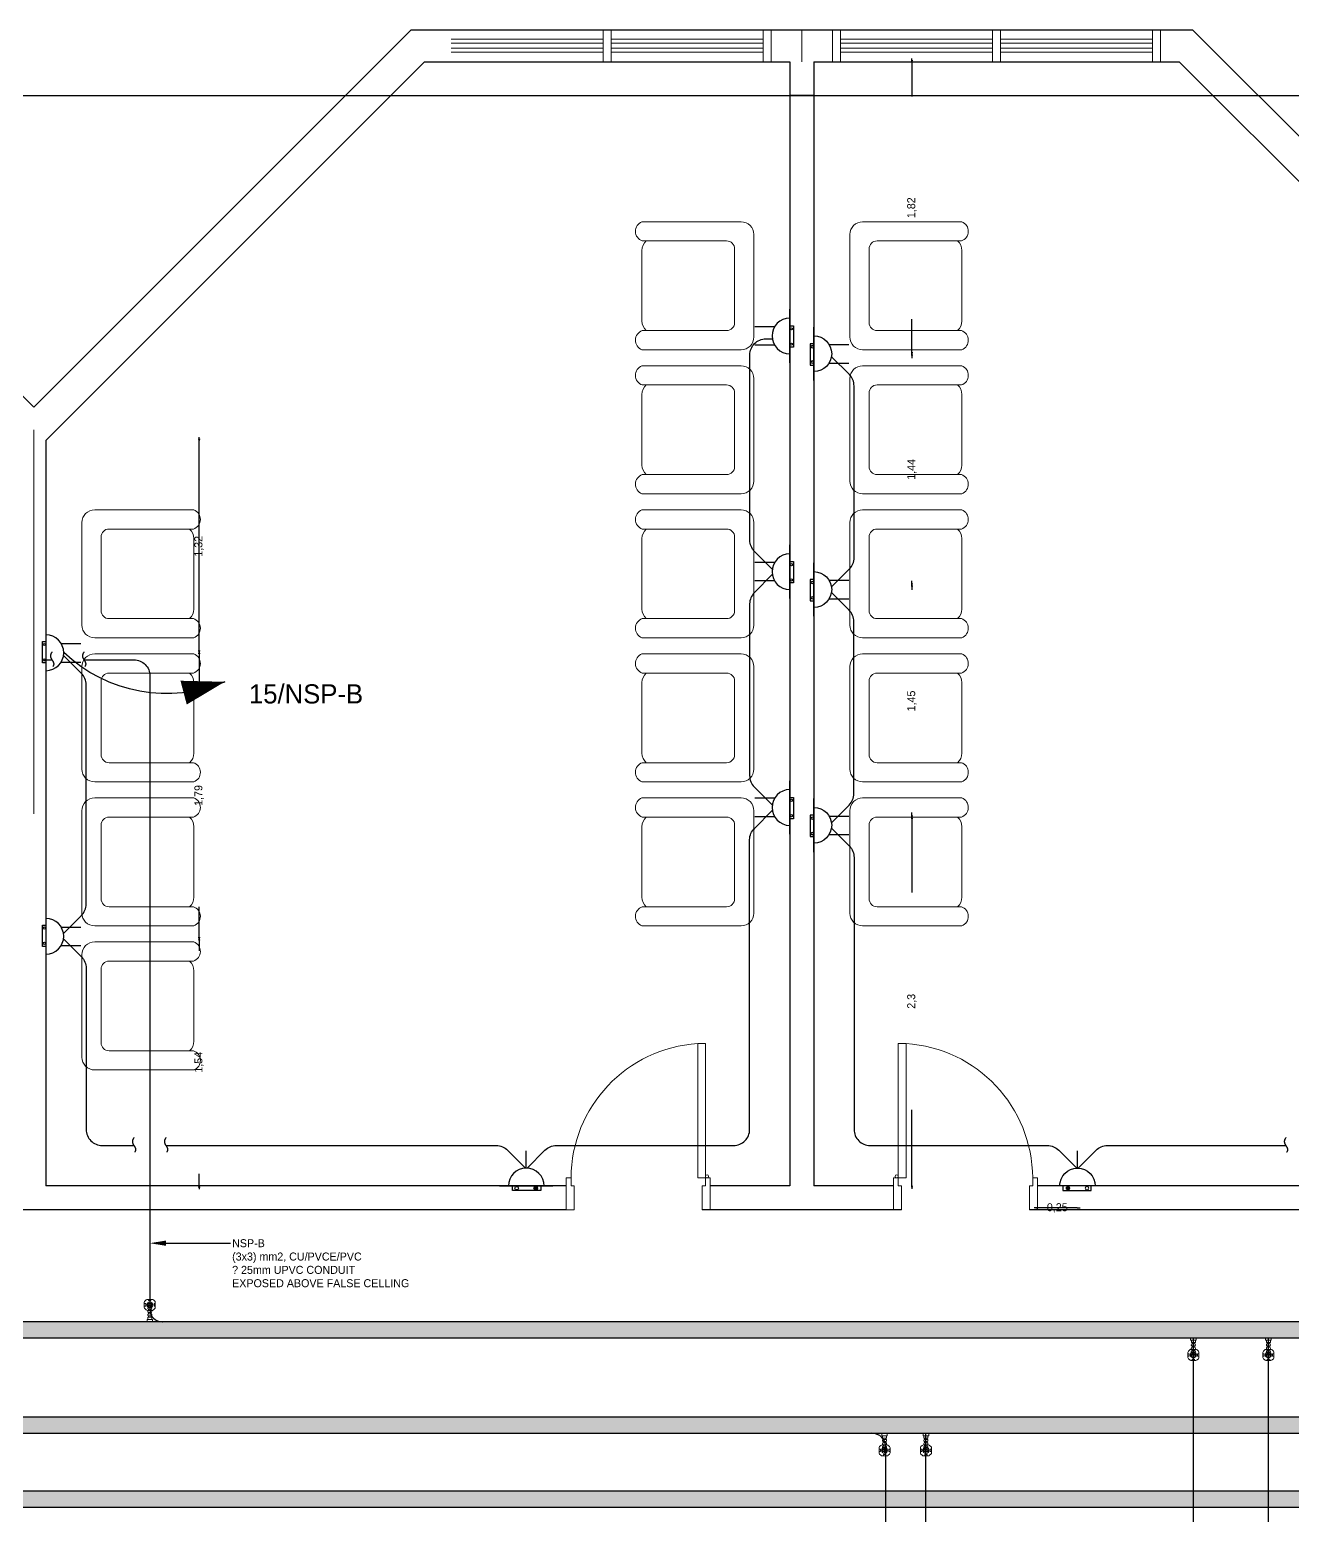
# Model space of a CAD drawing. Extents: x -1451 to 148, y -12854 to 856.
# Drawn here: x 36.57 to 44.47, y 368.22 to 377.5 of the extents above; entities that cross this region are included whole.
import ezdxf
from ezdxf import colors
from ezdxf.entities.mleader import LeaderData, LeaderLine
from ezdxf.enums import TextEntityAlignment as Align
from ezdxf.math import Vec2, Vec3

# ---------------------------------------------------------------- set-up
doc = ezdxf.new("R2010")
doc.units = 0
doc.header["$LTSCALE"] = 0.15
doc.linetypes.add('CONTINOUS', pattern=[0])
doc.linetypes.add('HIDDEN', pattern=[0.375, 0.25, -0.125])
doc.layers.get('0').update_dxf_attribs({"color": 252})
doc.layers.get('Defpoints').update_dxf_attribs({"color": 252})
for name, color, linetype in [('0 BDH', 252, 'Continuous'), ('0 NORMAL WIRING', 252, 'Continuous'), ('0 sockets', 252, 'Continuous'), ('0 TRATS', 252, 'Continuous'), ('0 WIRING 3', 4, 'Continuous'), ('AUTOINCR', 7, 'Continuous'), ('bound', 252, 'Continuous'), ('CPTOOLS-TRAY', 1, 'Continuous'), ('E-SOCK', 2, 'Continuous'), ('TEXT', 3, 'Continuous'), ('WIRING', 4, 'Continuous')]:
    doc.layers.add(name, color=color, linetype=linetype)
for name, color, linetype, lineweight in [('0 DIM', 6, 'Continuous', 5), ('0 LEGEND', 140, 'Continuous', 0), ('anal', 252, 'Continuous', 20), ('DOOR', 252, 'Continuous', 20), ('EL-PULL BOX-50', 3, 'Continuous', 0), ('FUR', 252, 'Continuous', 9), ('TMG-LC-ACCEORISE', 1, 'Continuous', 0), ('wall', 252, 'Continuous', 30)]:
    doc.layers.add(name, color=color, linetype=linetype, lineweight=lineweight)
doc.dimstyles.new('ISO-25', dxfattribs={"dimtxt": 0.05, "dimasz": 0.01, "dimexe": 0, "dimexo": 0, "dimtad": 0, "dimtoh": 1, "dimtxsty": 'Standard', "dimblk": 'CLOSED', "dimcen": 2.5, "dimse1": 1, "dimse2": 1, "dimclrd": 1, "dimadec": 0, "dimazin": 0, "dimtfac": 1, "dimtix": 1, "dimtmove": 1, "dimatfit": 0, "dimfxl": 1, "dimarcsym": 0})

# ---------------------------------------------------------------- blocks, each defined once
blk = doc.blocks.new('SEAT02')
at = {"layer": 'FUR'}
for p, q in [((0.7, 0.4), (0.08, 0.4)), ((0, 0.32), (0, -0.32)), ((0.6972, 0.28), (0.17, 0.28)), ((0.12, 0.23), (0.12, -0.23)), ((0.7, -0.22), (0.7, 0.22)), ((0.17, -0.28), (0.6972, -0.28)), ((0.08, -0.4), (0.7, -0.4))]:
    blk.add_line(p, q, dxfattribs=at)
for centre, radius, start, end in [((0.08, 0.32), 0.08, 90, 180), ((0.6766, 0.3405), 0.0639, 288.85615, 68.50245), ((0.17, 0.23), 0.05, 90, 180), ((0.62, 0.22), 0.08, 0, 48.59038), ((0.17, -0.23), 0.05, 180, 270), ((0.62, -0.22), 0.08, 311.40962, 0), ((0.08, -0.32), 0.08, 180, 270), ((0.6766, -0.3405), 0.0639, 291.49755, 71.14385)]:
    blk.add_arc(centre, radius, start, end, dxfattribs=at)
blk = doc.blocks.new('D90')
at = {"layer": 'DOOR'}
for points in [[(0.03, 0.2), (0.03, 1.04), (0.0783, 1.04), (0.0783, 0.2)], [(0.03, 0.2), (0, 0.2), (0, 0), (0.05, 0), (0.05, 0.15), (0.03, 0.15)], [(0.87, 0.2), (0.9, 0.2), (0.9, 0), (0.85, 0), (0.85, 0.15), (0.87, 0.15)]]:
    blk.add_lwpolyline(points, close=True, dxfattribs=at)
blk.add_circle((0.02, 0.21), 0.01, dxfattribs=at)
blk.add_arc((0.0251, 0.1967), 0.8449, 0.22177, 86.38894, dxfattribs=at)
blk = doc.blocks.new('ARCH')
at = {"layer": 'anal'}
for p, q in [((39.2082, 377.44), (40.1582, 377.44)), ((40.1582, 377.5), (40.1582, 377.3)), ((40.2082, 377.5), (40.2082, 377.3)), ((40.2082, 377.44), (41.1582, 377.44)), ((41.1582, 377.5), (41.1582, 377.3)), ((41.2082, 377.5), (41.5918, 377.5)), ((41.2082, 377.4), (41.2082, 377.5)), ((41.4, 377.5), (41.4, 377.3)), ((41.5918, 377.4), (41.5918, 377.5)), ((41.6418, 377.5), (41.6418, 377.3)), ((42.5918, 377.44), (41.6418, 377.44)), ((42.5918, 377.5), (42.5918, 377.3)), ((42.6418, 377.5), (42.6418, 377.3)), ((43.5918, 377.44), (42.6418, 377.44)), ((43.5918, 377.5), (43.5918, 377.3)), ((43.6418, 377.4), (43.6418, 377.5)), ((39.2082, 377.415), (40.1582, 377.415)), ((39.2082, 377.385), (40.1582, 377.385)), ((39.2082, 377.36), (40.1582, 377.36)), ((40.2082, 377.415), (41.1582, 377.415)), ((40.2082, 377.385), (41.1582, 377.385)), ((40.2082, 377.36), (41.1582, 377.36)), ((41.1582, 377.4), (41.1582, 377.3)), ((41.2082, 377.4), (41.2082, 377.3)), ((41.5918, 377.4), (41.5918, 377.3)), ((42.5918, 377.415), (41.6418, 377.415)), ((41.6418, 377.4), (41.6418, 377.3)), ((42.5918, 377.385), (41.6418, 377.385)), ((42.5918, 377.36), (41.6418, 377.36)), ((43.5918, 377.415), (42.6418, 377.415)), ((43.5918, 377.385), (42.6418, 377.385)), ((43.5918, 377.36), (42.6418, 377.36)), ((43.5918, 377.4), (43.5918, 377.3)), ((43.6418, 377.4), (43.6418, 377.3)), ((36.6, 372.6), (36.6, 375)), ((36.6, 372.6), (36.6, 375)), ((36.6, 372.6), (36.6, 375)), ((36.6, 372.6), (36.6, 375)), ((36.6, 372.6), (36.6, 375)), ((36.6, 372.6), (36.6, 375)), ((36.6, 372.6), (36.6, 375)), ((36.6, 372.6), (36.6, 375)), ((36.6, 372.6), (36.6, 375)), ((36.6, 372.6), (36.6, 375)), ((36.6, 372.6), (36.6, 375)), ((36.6, 372.6), (36.6, 375)), ((36.6, 372.6), (36.6, 375)), ((36.6, 372.6), (36.6, 375)), ((36.6, 372.6), (36.6, 375)), ((36.6, 372.6), (36.6, 375)), ((36.6, 372.6), (36.6, 375)), ((36.6, 372.6), (36.6, 375))]:
    blk.add_line(p, q, dxfattribs=at)
at = {"layer": 'bound', "color": 2}
blk.add_lwpolyline([(91.9019, 377.3479), (94.4258, 377.3479), (94.4258, 312.7217), (-14.9939, 312.7217), (-14.9939, 377.0896), (94.6391, 377.0896)], dxfattribs=at)
at = {"layer": 'wall'}
for p, q in [((34.2414, 377.5), (36.6, 375.1414)), ((36.6, 375.1414), (38.9586, 377.5)), ((38.9586, 377.5), (43.8414, 377.5)), ((43.8414, 377.5), (46.2, 375.1414)), ((36.675, 374.9336), (39.0414, 377.3)), ((39.0414, 377.3), (41.325, 377.3)), ((41.325, 377.3), (41.325, 370.275)), ((41.475, 377.3), (41.475, 370.275)), ((41.475, 377.3), (43.7586, 377.3)), ((43.7586, 377.3), (46.125, 374.9336)), ((36.675, 374.9336), (36.675, 370.275)), ((39.9273, 370.275), (36.675, 370.275)), ((41.325, 370.275), (40.8273, 370.275)), ((41.9727, 370.275), (41.475, 370.275)), ((46.125, 370.275), (42.8727, 370.275)), ((39.9273, 370.125), (30.8727, 370.125)), ((42.0227, 370.125), (40.7773, 370.125)), ((46.275, 370.125), (42.8227, 370.125))]:
    blk.add_line(p, q, dxfattribs=at)
at = {"layer": 'DOOR', "xscale": -1, "rotation": 359.9999999991272}
blk.add_blockref('D90', (40.8273, 370.125), dxfattribs=at)
at = {"layer": 'DOOR'}
blk.add_blockref('D90', (41.9727, 370.125), dxfattribs=at)
at = {"layer": 'wall', "xscale": -1}
for p in [(41.1, 375.9), (41.1, 375), (41.1, 374.1), (41.1, 373.2), (41.1, 372.3)]:
    blk.add_blockref('SEAT02', p, dxfattribs=at)
at = {"layer": 'wall'}
for p in [(41.7, 375.9), (41.7, 375), (36.9, 374.1), (41.7, 374.1), (36.9, 373.2), (41.7, 373.2), (36.9, 372.3), (41.7, 372.3), (36.9, 371.4)]:
    blk.add_blockref('SEAT02', p, dxfattribs=at)
blk = doc.blocks.new('*U292')
at = {"linetype": 'ByBlock'}
h = blk.add_hatch(dxfattribs=at)
h.set_pattern_fill('ANGLE', color=2)
h.set_pattern_definition([(0, (-301.6926, 2.516), (0, 6.985), [5.08, -1.905]), (90, (-301.6926, 2.516), (-6.985, 4e-16), [5.08, -1.905])])
h.paths.add_polyline_path([(87, -25, 1), (127, -25, 1)])
at = {"color": 6, "linetype": 'ByBlock'}
blk.add_lwpolyline([(-154, 0), (164, 0), (164, -52), (-154, -52)], close=True, dxfattribs=at)
for centre in [(-107, -25), (107, -25)]:
    blk.add_circle(centre, 20.1, dxfattribs=at)
at = {"layer": 'E-SOCK'}
for p, q in [((0, 200), (0, 395)), ((-300, 0), (300, 0))]:
    blk.add_line(p, q, dxfattribs=at)
blk.add_arc((0, 0), 200, 0, 180, dxfattribs=at)
blk = doc.blocks.new('s')
at = {"layer": '0 BDH', "linetype": 'ByBlock'}
h = blk.add_hatch(dxfattribs=at)
h.set_pattern_fill('ANGLE', color=2)
h.set_pattern_definition([(0, (-147.759, -393.318), (0, 6.985), [5.08, -1.905]), (90, (-147.759, -393.318), (-6.985, 4e-16), [5.08, -1.905])])
h.paths.add_polyline_path([(0.073, 0.002, 1), (0.054, 0.002, 1)])
at = {"layer": '0 BDH', "color": 6, "linetype": 'ByBlock'}
blk.add_lwpolyline([(-0.089, 0.015), (0.089, 0.015), (0.089, -0.015), (-0.089, -0.015)], close=True, dxfattribs=at)
for centre in [(-0.064, 0.002), (0.064, 0.002)]:
    blk.add_circle(centre, 0.00918, dxfattribs=at)
blk = doc.blocks.new('*U276')
at = {"layer": 'E-SOCK'}
for p, q in [((-0.077, -0.021), (-0.077, 0.142)), ((0.077, -0.021), (0.077, 0.142)), ((-0.223, -0.149), (0.223, -0.149))]:
    blk.add_line(p, q, dxfattribs=at)
blk.add_arc((0, -0.149), 0.149, 0, 180, dxfattribs=at)
at = {"layer": '0 BDH', "color": 6, "linetype": 'ByBlock'}
blk.add_blockref('s', (-0.005, -0.163), dxfattribs=at)
blk = doc.blocks.new('*U64')
at = {"transparency": 33554687}
blk.add_line((-558.4, 70.7), (-626.2, 129.6), dxfattribs=at)
blk.add_lwpolyline([(-626.2, 129.6, 0, 96, 0), (-492.9, 30.1, 96, 96, 0)], format="xyseb", dxfattribs=at)
at = {"ltscale": 0.2, "transparency": 33554687}
blk.add_arc((-214.3, 542.2), 583, 225.05092, 291.56782, dxfattribs=at)
blk = doc.blocks.new('N')
at = {"layer": 'TEXT', "transparency": 33554687, "xscale": -0.0016, "yscale": 0.0016, "zscale": 0.0016, "rotation": 68.01807446485657}
blk.add_blockref('*U64', (0, 0), dxfattribs=at)
blk = doc.blocks.new('*U207')
at = {"layer": 'CPTOOLS-TRAY'}
h = blk.add_hatch(dxfattribs=at)
h.set_pattern_fill('HEX', color=0, scale=0.005)
h.paths.add_polyline_path([(0.05, 47.2034), (-0.05, 47.2034), (-0.05, 0), (0.05, 0)])
at = {"layer": 'CPTOOLS-TRAY', "color": 0}
blk.add_lwpolyline([(0.05, 47.2034), (-0.05, 47.2034), (-0.05, 0), (0.05, 0)], close=True, dxfattribs=at)
blk = doc.blocks.new('K7X7X1U5B4')
at = {"layer": '0 TRATS', "color": 0, "linetype": 'ByBlock', "rotation": 90}
blk.add_blockref('*U207', (64.2884, 368.3172), dxfattribs=at)
blk = doc.blocks.new('*U240')
at = {"layer": 'CPTOOLS-TRAY'}
h = blk.add_hatch(dxfattribs=at)
h.set_pattern_fill('HEX', color=0, scale=0.005)
h.paths.add_polyline_path([(0.05, 46.8494), (-0.05, 46.8494), (-0.05, 0), (0.05, 0)])
at = {"layer": 'CPTOOLS-TRAY', "color": 0}
blk.add_lwpolyline([(0.05, 46.8494), (-0.05, 46.8494), (-0.05, 0), (0.05, 0)], close=True, dxfattribs=at)
blk = doc.blocks.new('C5A2A8X4T8')
at = {"layer": '0 TRATS', "color": 0, "linetype": 'ByBlock', "rotation": 90}
blk.add_blockref('*U240', (63.5249, 368.7793), dxfattribs=at)
blk = doc.blocks.new('*U260')
at = {"layer": 'CPTOOLS-TRAY'}
h = blk.add_hatch(dxfattribs=at)
h.set_pattern_fill('HEX', color=0, scale=0.005)
h.paths.add_polyline_path([(0.05, 46.9048), (-0.05, 46.9048), (-0.05, 0), (0.05, 0)])
at = {"layer": 'CPTOOLS-TRAY', "color": 0}
blk.add_lwpolyline([(0.05, 46.9048), (-0.05, 46.9048), (-0.05, 0), (0.05, 0)], close=True, dxfattribs=at)
blk = doc.blocks.new('W2J0O4G0K3')
at = {"layer": '0 TRATS', "color": 0, "linetype": 'ByBlock', "rotation": 90}
blk.add_blockref('*U260', (63.1366, 369.3757), dxfattribs=at)
blk = doc.blocks.new('endtick', base_point=(-3267.27, -69559.4))
at = {"layer": 'WIRING', "color": 2, "linetype": 'HIDDEN'}
blk.add_spline([(-3267.27, -69509.4), (-3276.985, -69534.4), (-3267.27, -69559.4), (-3256.425, -69584.4), (-3267.27, -69609.4)], degree=3, dxfattribs=at)
blk = doc.blocks.new('JUNCTION BOX 2')
at = {"layer": 'TMG-LC-ACCEORISE', "color": 1, "ltscale": 0.4}
blk.add_lwpolyline([(-27, -85), (27, -85, 0.198912), (40, -79), (54, -66, 0.198912), (59, -53), (59, 2, 0.198912), (54, 15), (40, 28, 0.198912), (27, 34), (-27, 34, 0.198912), (-40, 28), (-54, 15, 0.198912), (-60, 2), (-60, -25), (-60, -53, 0.198912), (-54, -66), (-40, -79, 0.198912)], format="xyb", close=True, dxfattribs=at)
for points in [[(-14, 34), (12, 34), (12, 20), (-14, 20)], [(-60, -12), (-60, -39), (-45, -39), (-45, -12)], [(-14, -85), (12, -85), (12, -71), (-14, -71)], [(59, -12), (59, -39), (45, -39), (45, -12)]]:
    blk.add_lwpolyline(points, close=True, dxfattribs=at)
at = {"layer": 'TMG-LC-ACCEORISE', "color": 1}
for points in [[(0, 7), (0, -58)], [(-32, -25), (32, -25)]]:
    blk.add_lwpolyline(points, dxfattribs=at)
blk.add_circle((0, -25), 32.2, dxfattribs=at)
blk = doc.blocks.new('EMT CON. ADAPTER')
at = {"linetype": 'CONTINOUS'}
for points in [[(-60, 25), (-60, -25), (-30, -25), (-30, 25)], [(0, 35), (-30, 35), (-30, -35), (0, -35)]]:
    blk.add_lwpolyline(points, close=True, dxfattribs=at)
blk = doc.blocks.new('WERG')
at = {"layer": '0 LEGEND', "color": 1, "ltscale": 0.05}
for p, q in [((-43, 16), (-43, -16)), ((-27, 26), (-33, 26)), ((-17, 17), (0, 17)), ((-17, -16), (-17, 16)), ((-33, -26), (-27, -26)), ((-17, -17), (0, -17))]:
    blk.add_line(p, q, dxfattribs=at)
for centre, start, end in [((-33, 16), 90.0002, 180.0002), ((-27, 16), 0.0002, 90.0002), ((-33, -16), 180.0002, 270.0002), ((-27, -16), 270.0002, 0.0002)]:
    blk.add_arc(centre, 10, start, end, dxfattribs=at)
blk = doc.blocks.new('*U304')
at = {"layer": '0 LEGEND', "ltscale": 0.05}
for p in [(-189, 0), (-146, 0), (-103, 0), (-60, 0)]:
    blk.add_blockref('WERG', p, dxfattribs=at)
at = {"layer": '0 LEGEND', "ltscale": 0.05, "xscale": -1, "rotation": 180}
blk.add_blockref('EMT CON. ADAPTER', (0, 0), dxfattribs=at)
blk = doc.blocks.new('DD')
at = {"layer": 'EL-PULL BOX-50', "extrusion": (-3.54521e-15, -0.013854, 0.999904), "xscale": -0.002311763713811701, "yscale": 0.002311763713811701, "zscale": 0.002311763713811699, "rotation": 180}
blk.add_blockref('JUNCTION BOX 2', (0, 0.367, -0.001), dxfattribs=at)
at = {"layer": 'EL-PULL BOX-50', "xscale": -0.001964999156739888, "yscale": 0.001964999156739888, "zscale": 0.001964999156739888, "rotation": 90}
blk.add_blockref('*U304', (0, 0), dxfattribs=at)
blk = doc.blocks.new('_Closed')
at = {"color": 0, "linetype": 'ByBlock', "lineweight": -2}
for p, q in [((-1, 0.17), (0, 0)), ((-1, 0.17), (-1, -0.17)), ((0, 0), (-1, -0.17)), ((0, 0), (-1, 0))]:
    blk.add_line(p, q, dxfattribs=at)
blk = doc.blocks.new('*D386')
at = {"layer": '0 DIM', "color": 1, "linetype": 'ByBlock', "lineweight": -2, "transparency": 16777216}
for p, q in [((42.8627, 370.1375), (42.8527, 370.1375)), ((43.12, 370.1375), (42.8727, 370.1375)), ((43.13, 370.1375), (43.14, 370.1375))]:
    blk.add_line(p, q, dxfattribs=at)
at = {"layer": 'Defpoints', "color": 0, "linetype": 'ByBlock', "transparency": 16777216}
for p in [(42.8727, 370.275), (43.12, 370.2605), (42.8727, 370.1375)]:
    blk.add_point(p, dxfattribs=at)
at = {"layer": '0 DIM', "color": 1, "linetype": 'ByBlock', "lineweight": -2, "transparency": 16777216, "xscale": 0.01, "yscale": 0.01, "zscale": 0.01}
blk.add_blockref('_Closed', (42.8727, 370.1375), dxfattribs=at)
at = {"layer": '0 DIM', "color": 1, "linetype": 'ByBlock', "lineweight": -2, "transparency": 16777216, "xscale": 0.01, "yscale": 0.01, "zscale": 0.01, "rotation": 180}
blk.add_blockref('_Closed', (43.12, 370.1375), dxfattribs=at)
at = {"layer": '0 DIM', "color": 0, "linetype": 'ByBlock', "transparency": 16777216, "insert": (42.9963, 370.1375), "char_height": 0.05, "attachment_point": 5}
blk.add_mtext('0,25', dxfattribs=at)
blk = doc.blocks.new('*D387')
at = {"layer": '0 DIM', "color": 1, "linetype": 'ByBlock', "lineweight": -2, "transparency": 16777216}
for p, q in [((42.0881, 377.31), (42.0881, 377.32)), ((42.0881, 377.3), (42.0881, 377.0834)), ((42.0881, 375.4751), (42.0881, 375.6917)), ((42.0881, 375.4651), (42.0881, 375.4551))]:
    blk.add_line(p, q, dxfattribs=at)
at = {"layer": 'Defpoints', "color": 0, "linetype": 'ByBlock', "transparency": 16777216}
for p in [(41.475, 377.3), (42.0881, 377.3), (41.475, 375.4751)]:
    blk.add_point(p, dxfattribs=at)
at = {"layer": '0 DIM', "color": 1, "linetype": 'ByBlock', "lineweight": -2, "transparency": 16777216, "xscale": 0.01, "yscale": 0.01, "zscale": 0.01}
for p, rotation in [((42.0881, 377.3), 270), ((42.0881, 375.4751), 90)]:
    blk.add_blockref('_Closed', p, dxfattribs=dict(at, rotation=rotation))
at = {"layer": '0 DIM', "color": 0, "linetype": 'ByBlock', "transparency": 16777216, "insert": (42.0881, 376.3876), "char_height": 0.05, "attachment_point": 5, "rotation": 90}
blk.add_mtext('1,82', dxfattribs=at)
blk = doc.blocks.new('*D388')
at = {"layer": '0 DIM', "color": 1, "linetype": 'ByBlock', "lineweight": -2, "transparency": 16777216}
for p, q in [((42.0881, 375.4851), (42.0881, 375.4951)), ((42.0881, 375.4751), (42.0881, 375.4486)), ((42.0881, 374.0304), (42.0881, 374.0569)), ((42.0881, 374.0204), (42.0881, 374.0104))]:
    blk.add_line(p, q, dxfattribs=at)
at = {"layer": 'Defpoints', "color": 0, "linetype": 'ByBlock', "transparency": 16777216}
for p in [(41.475, 375.4751), (42.079, 374.0304), (42.0881, 374.0304)]:
    blk.add_point(p, dxfattribs=at)
at = {"layer": '0 DIM', "color": 1, "linetype": 'ByBlock', "lineweight": -2, "transparency": 16777216, "xscale": 0.01, "yscale": 0.01, "zscale": 0.01}
for p, rotation in [((42.0881, 375.4751), 270), ((42.0881, 374.0304), 90)]:
    blk.add_blockref('_Closed', p, dxfattribs=dict(at, rotation=rotation))
at = {"layer": '0 DIM', "color": 0, "linetype": 'ByBlock', "transparency": 16777216, "insert": (42.0881, 374.7527), "char_height": 0.05, "attachment_point": 5, "rotation": 90}
blk.add_mtext('1,44', dxfattribs=at)
blk = doc.blocks.new('*D389')
at = {"layer": '0 DIM', "color": 1, "linetype": 'ByBlock', "lineweight": -2, "transparency": 16777216}
for p, q in [((42.0881, 374.0404), (42.0881, 374.0504)), ((42.0881, 374.0304), (42.0881, 374.001)), ((42.0881, 372.58), (42.0881, 372.6093)), ((42.0881, 372.57), (42.0881, 372.56))]:
    blk.add_line(p, q, dxfattribs=at)
at = {"layer": 'Defpoints', "color": 0, "linetype": 'ByBlock', "transparency": 16777216}
for p in [(42.079, 374.0304), (41.9375, 372.58), (42.0881, 372.58)]:
    blk.add_point(p, dxfattribs=at)
at = {"layer": '0 DIM', "color": 1, "linetype": 'ByBlock', "lineweight": -2, "transparency": 16777216, "xscale": 0.01, "yscale": 0.01, "zscale": 0.01}
for p, rotation in [((42.0881, 374.0304), 270), ((42.0881, 372.58), 90)]:
    blk.add_blockref('_Closed', p, dxfattribs=dict(at, rotation=rotation))
at = {"layer": '0 DIM', "color": 0, "linetype": 'ByBlock', "transparency": 16777216, "insert": (42.0881, 373.3052), "char_height": 0.05, "attachment_point": 5, "rotation": 90}
blk.add_mtext('1,45', dxfattribs=at)
blk = doc.blocks.new('*D390')
at = {"layer": '0 DIM', "color": 1, "linetype": 'ByBlock', "lineweight": -2, "transparency": 16777216}
for p, q in [((42.0881, 372.59), (42.0881, 372.6)), ((42.0881, 372.58), (42.0881, 372.1081)), ((42.0881, 370.2778), (42.0881, 370.7497)), ((42.0881, 370.2678), (42.0881, 370.2578))]:
    blk.add_line(p, q, dxfattribs=at)
at = {"layer": 'Defpoints', "color": 0, "linetype": 'ByBlock', "transparency": 16777216}
for p in [(41.9375, 372.58), (42.0881, 370.2778), (42.1873, 370.2778)]:
    blk.add_point(p, dxfattribs=at)
at = {"layer": '0 DIM', "color": 1, "linetype": 'ByBlock', "lineweight": -2, "transparency": 16777216, "xscale": 0.01, "yscale": 0.01, "zscale": 0.01}
for p, rotation in [((42.0881, 372.58), 270), ((42.0881, 370.2778), 90)]:
    blk.add_blockref('_Closed', p, dxfattribs=dict(at, rotation=rotation))
at = {"layer": '0 DIM', "color": 0, "linetype": 'ByBlock', "transparency": 16777216, "insert": (42.0881, 371.4289), "char_height": 0.05, "attachment_point": 5, "rotation": 90}
blk.add_mtext('2,3', dxfattribs=at)
blk = doc.blocks.new('*D391')
at = {"layer": '0 DIM', "color": 1, "linetype": 'ByBlock', "lineweight": -2, "transparency": 16777216}
for p, q in [((37.6327, 374.9436), (37.6327, 374.9536)), ((37.6327, 373.6102), (37.6327, 374.9336)), ((37.6327, 373.6002), (37.6327, 373.5902))]:
    blk.add_line(p, q, dxfattribs=at)
at = {"layer": 'Defpoints', "color": 0, "linetype": 'ByBlock', "transparency": 16777216}
for p in [(36.675, 374.9336), (37.6327, 374.9336), (36.6754, 373.6102)]:
    blk.add_point(p, dxfattribs=at)
at = {"layer": '0 DIM', "color": 1, "linetype": 'ByBlock', "lineweight": -2, "transparency": 16777216, "xscale": 0.01, "yscale": 0.01, "zscale": 0.01}
for p, rotation in [((37.6327, 374.9336), 270), ((37.6327, 373.6102), 90)]:
    blk.add_blockref('_Closed', p, dxfattribs=dict(at, rotation=rotation))
at = {"layer": '0 DIM', "color": 0, "linetype": 'ByBlock', "transparency": 16777216, "insert": (37.6327, 374.2719), "char_height": 0.05, "attachment_point": 5, "rotation": 90}
blk.add_mtext('1,32', dxfattribs=at)
blk = doc.blocks.new('*D392')
at = {"layer": '0 DIM', "color": 1, "linetype": 'ByBlock', "lineweight": -2, "transparency": 16777216}
for p, q in [((37.6327, 373.6202), (37.6327, 373.6302)), ((37.6327, 373.6102), (37.6327, 373.4109)), ((37.6327, 371.82), (37.6327, 372.0193)), ((37.6327, 371.81), (37.6327, 371.8))]:
    blk.add_line(p, q, dxfattribs=at)
at = {"layer": 'Defpoints', "color": 0, "linetype": 'ByBlock', "transparency": 16777216}
for p in [(36.6754, 373.6102), (37.6186, 371.82), (37.6327, 371.82)]:
    blk.add_point(p, dxfattribs=at)
at = {"layer": '0 DIM', "color": 1, "linetype": 'ByBlock', "lineweight": -2, "transparency": 16777216, "xscale": 0.01, "yscale": 0.01, "zscale": 0.01}
for p, rotation in [((37.6327, 373.6102), 270), ((37.6327, 371.82), 90)]:
    blk.add_blockref('_Closed', p, dxfattribs=dict(at, rotation=rotation))
at = {"layer": '0 DIM', "color": 0, "linetype": 'ByBlock', "transparency": 16777216, "insert": (37.6327, 372.7151), "char_height": 0.05, "attachment_point": 5, "rotation": 90}
blk.add_mtext('1,79', dxfattribs=at)
blk = doc.blocks.new('*D393')
at = {"layer": '0 DIM', "color": 1, "linetype": 'ByBlock', "lineweight": -2, "transparency": 16777216}
for p, q in [((37.6327, 371.83), (37.6327, 371.84)), ((37.6327, 371.82), (37.6327, 371.7433)), ((37.6327, 370.275), (37.6327, 370.3517)), ((37.6327, 370.265), (37.6327, 370.255))]:
    blk.add_line(p, q, dxfattribs=at)
at = {"layer": 'Defpoints', "color": 0, "linetype": 'ByBlock', "transparency": 16777216}
for p in [(37.6186, 371.82), (37.6186, 370.275), (37.6327, 370.275)]:
    blk.add_point(p, dxfattribs=at)
at = {"layer": '0 DIM', "color": 1, "linetype": 'ByBlock', "lineweight": -2, "transparency": 16777216, "xscale": 0.01, "yscale": 0.01, "zscale": 0.01}
for p, rotation in [((37.6327, 371.82), 270), ((37.6327, 370.275), 90)]:
    blk.add_blockref('_Closed', p, dxfattribs=dict(at, rotation=rotation))
at = {"layer": '0 DIM', "color": 0, "linetype": 'ByBlock', "transparency": 16777216, "insert": (37.6327, 371.0475), "char_height": 0.05, "attachment_point": 5, "rotation": 90}
blk.add_mtext('1,54', dxfattribs=at)

msp = doc.modelspace()

# ---------------------------------------------------------------- linework, layer by layer
at = {"layer": '0 NORMAL WIRING', "color": 3}
for points in [[(41.2148, 374.1294), (41.1043, 374.2399, -0.198912), (41.075, 374.3106), (41.075, 375.4682, -0.414214), (41.175, 375.5682), (41.2151, 375.5682)], [(41.5852, 374.018), (41.6973, 374.1302, 0.198986), (41.7266, 374.2009), (41.7263, 375.274, 0.198839), (41.697, 375.3447), (41.5849, 375.4569)], [(41.2151, 374.095), (41.103, 373.9829, 0.198839), (41.0737, 373.9122), (41.0734, 372.8391, 0.198986), (41.1027, 372.7683), (41.2148, 372.6562)], [(41.5852, 372.5448), (41.6957, 372.6553, 0.198912), (41.725, 372.726), (41.725, 373.8021, 0.198912), (41.6957, 373.8728), (41.5849, 373.9837)], [(36.7849, 371.8533), (36.897, 371.9654, 0.198854), (36.9263, 372.0361), (36.9266, 373.4075, 0.198971), (36.8973, 373.4782), (36.7852, 373.5903)], [(39.6823, 370.3863), (39.7944, 370.4984, -0.198912), (39.8652, 370.5277), (40.9737, 370.5277, 0.414214), (41.0737, 370.6277), (41.0737, 372.439, -0.198912), (41.103, 372.5097), (41.2151, 372.6218)], [(41.5849, 372.5104), (41.697, 372.3983, -0.198912), (41.7263, 372.3276), (41.7263, 370.6277, 0.414214), (41.8263, 370.5277), (42.9348, 370.5277, -0.198912), (43.0056, 370.4984), (43.1177, 370.3863)], [(36.7852, 371.8189), (36.8973, 371.7067, -0.198912), (36.9266, 371.636), (36.9266, 370.6277, 0.414214), (37.0266, 370.5277), (37.225, 370.5277)], [(37.425, 370.5277), (39.4902, 370.5277, -0.198912), (39.5609, 370.4985), (39.6731, 370.3863)], [(43.1269, 370.3863), (43.2391, 370.4985, -0.198912), (43.3098, 370.5277), (44.425, 370.5277)]]:
    msp.add_lwpolyline(points, format="xyb", dxfattribs=at)
at = {"layer": '0 sockets', "color": 3}
msp.add_lwpolyline([(41.475, 377.0896), (41.325, 377.0896)], dxfattribs=at)
at = {"layer": '0 sockets', "color": 1, "linetype": 'ByBlock'}
msp.add_lwpolyline([(36.6658, 373.5625), (36.713, 373.5625)], dxfattribs=at)
for points in [[(36.913, 373.5625), (37.225, 373.5625, -0.414214), (37.325, 373.4625), (37.325, 369.5033, 0.414214), (37.4026, 369.4257), (37.4034, 369.4257)], [(43.7372, 364.4536), (43.7471, 364.4536, 0.414214), (43.8471, 364.5536), (43.8471, 369.3257)], [(43.7415, 361.6657), (44.2161, 361.6657, 0.414214), (44.3161, 361.7657), (44.3161, 369.3257)]]:
    msp.add_lwpolyline(points, format="xyb", dxfattribs=at)
at = {"layer": '0 sockets', "color": 4, "linetype": 'ByBlock'}
for points in [[(41.3982, 365.0184), (41.825, 365.0184, 0.414214), (41.925, 365.1184), (41.925, 368.6426, 0.414214), (41.8383, 368.7293), (41.8374, 368.7293)], [(41.3982, 361.5462), (42.0756, 361.5462, 0.414214), (42.1756, 361.6462), (42.1756, 368.7293)]]:
    msp.add_lwpolyline(points, format="xyb", dxfattribs=at)

# ---------------------------------------------------------------- block references
at = {"layer": '0 BDH', "color": 6, "linetype": 'ByBlock', "rotation": 270}
msp.add_blockref('N', (36.7863, 373.6081), dxfattribs=at)
at = {"layer": '0 sockets', "color": 3}
msp.add_blockref('ARCH', (0, 0), dxfattribs=at)
at = {"layer": '0 sockets', "color": 3, "yscale": 0.75, "zscale": 0.75}
for p, xscale, rotation in [((41.2136, 375.5865), 0.75, 90), ((41.5864, 375.4751), -0.75, 270), ((41.2136, 374.1133), 0.75, 90), ((41.5864, 374.0019), -0.75, 270), ((36.7864, 373.6065), 0.75, 270), ((41.2136, 372.64), 0.75, 90), ((41.5864, 372.5287), -0.75, 270), ((36.7864, 371.835), 0.75, 270)]:
    msp.add_blockref('*U276', p, dxfattribs=dict(at, xscale=xscale, rotation=rotation))
at = {"layer": '0 sockets', "color": 3, "yscale": 0.0005570000000000001, "zscale": 0.0005570000000000001}
for p, xscale in [((39.6773, 370.275), 0.0005570000000000001), ((43.1227, 370.275), -0.0005570000000000001)]:
    msp.add_blockref('*U292', p, dxfattribs=dict(at, xscale=xscale))
at = {"layer": '0 TRATS', "color": 1, "linetype": 'ByBlock'}
msp.add_blockref('W2J0O4G0K3', (0, 0), dxfattribs=at)
at = {"layer": '0 TRATS', "color": 4, "linetype": 'ByBlock'}
msp.add_blockref('C5A2A8X4T8', (0, 0), dxfattribs=at)
at = {"layer": '0 TRATS', "color": 6, "linetype": 'ByBlock'}
msp.add_blockref('K7X7X1U5B4', (0, 0), dxfattribs=at)
at = {"layer": '0 WIRING 3', "color": 6, "linetype": 'ByBlock'}
for name, p, xscale, yscale, zscale in [('endtick', (36.713, 373.5625), 0.001, 0.001, 0.001), ('endtick', (37.225, 370.5277), 0.001, 0.001, 0.001), ('endtick', (44.425, 370.5277), 0.001, 0.001, 0.001), ('DD', (37.3246, 369.4257), 0.25, 0.25, 0.25)]:
    msp.add_blockref(name, p, dxfattribs=dict(at, xscale=xscale, yscale=yscale, zscale=zscale))
for name, p, xscale, yscale, zscale, rotation in [('endtick', (36.913, 373.5625), 0.001, 0.001, 0.001, 359.9999999999896), ('endtick', (37.425, 370.5277), 0.001, 0.001, 0.001, 1.577014417908504e-12), ('DD', (43.8471, 369.3257), 0.25, 0.25, 0.25, 180), ('DD', (44.3161, 369.3257), 0.25, 0.25, 0.25, 180), ('DD', (41.9168, 368.7293), 0.25, 0.25, 0.25, 180), ('DD', (42.1756, 368.7293), 0.25, 0.25, 0.25, 180)]:
    msp.add_blockref(name, p, dxfattribs=dict(at, xscale=xscale, yscale=yscale, zscale=zscale, rotation=rotation))

# ---------------------------------------------------------------- texts
at = {"layer": 'AUTOINCR', "color": 1, "linetype": 'ByBlock'}
msp.add_text('15/NSP-B', height=0.12, dxfattribs=at).set_placement((37.9442, 373.2538), align=Align.BOTTOM_LEFT)

# ---------------------------------------------------------------- dimensions: what is measured, and where the dimension line sits
at = {"layer": '0 DIM', "color": 6, "linetype": 'ByBlock'}
for base, p1, p2, picture, middle in [((42.0881, 377.3), (41.475, 375.4751), (41.475, 377.3), '*D387', (42.0881, 376.3876)), ((42.0881, 374.0304), (41.475, 375.4751), (42.079, 374.0304), '*D388', (42.0881, 374.7527)), ((37.6327, 374.9336), (36.6754, 373.6102), (36.675, 374.9336), '*D391', (37.6327, 374.2719)), ((42.0881, 372.58), (42.079, 374.0304), (41.9375, 372.58), '*D389', (42.0881, 373.3052)), ((37.6327, 371.82), (36.6754, 373.6102), (37.6186, 371.82), '*D392', (37.6327, 372.7151)), ((42.0881, 370.2778), (41.9375, 372.58), (42.1873, 370.2778), '*D390', (42.0881, 371.4289)), ((37.63267, 370.275), (37.61865, 371.81999), (37.61865, 370.275), '*D393', (37.63267, 371.04749))]:
    dim = msp.add_linear_dim(base=base, p1=p1, p2=p2, angle=90, dimstyle='ISO-25', dxfattribs=at)
    dim.commit()
    dim.dimension.update_dxf_attribs({"geometry": picture, "text_midpoint": middle})
dim = msp.add_linear_dim(base=(42.8727, 370.1375), p1=(43.12, 370.2605), p2=(42.8727, 370.275), dimstyle='ISO-25', dxfattribs=at)
dim.commit()
dim.dimension.update_dxf_attribs({"geometry": '*D386', "text_midpoint": (42.9963, 370.1375)})

# ---------------------------------------------------------------- leaders
at = {"layer": '0 WIRING 3', "color": 1, "linetype": 'ByBlock'}
ml = msp.add_multileader_mtext('Standard', dxfattribs=at)
ml.set_content('NSP-B \\P(3x3) mm2, CU/PVCE/PVC\\P? 25mm UPVC CONDUIT\\PEXPOSED ABOVE FALSE CELLING', color=6)
ml.set_leader_properties(color=4)
ml.build(insert=Vec2(0, 0))
ml.multileader.update_dxf_attribs({"text_right_attachment_type": 6, "dogleg_length": 0.05, "arrow_head_size": 0.1})
ctx = ml.context
ctx.base_point, ctx.char_height, ctx.arrow_head_size, ctx.landing_gap_size = Vec3(37.8289, 369.9174), 0.05, 0.1, 0.01
ctx.right_attachment = 6
notes = []
notes.append((ctx, [(0, (1, 1, 0), (37.7789, 369.9174), (1, 0), 0.05, [(0, [(37.325, 369.9174)], 0, [])])]))
ctx.mtext.insert, ctx.mtext.width, ctx.mtext.flow_direction = Vec3(37.8389, 369.9424), 6.216, 5
for ctx, leaders in notes:
    for number, flags, end, landing, length, lines in leaders:
        leader = LeaderData()
        leader.index, (leader.has_last_leader_line, leader.has_dogleg_vector, leader.attachment_direction) = number, flags
        leader.last_leader_point, leader.dogleg_vector, leader.dogleg_length = Vec3(end), Vec3(landing), length
        for number, points, colour, breaks in lines:
            line = LeaderLine()
            line.index, line.vertices, line.color, line.breaks = number, Vec3.list(points), colors.encode_raw_color(colour), breaks
            leader.lines.append(line)
        ctx.leaders.append(leader)

doc.saveas('drawing.dxf')
